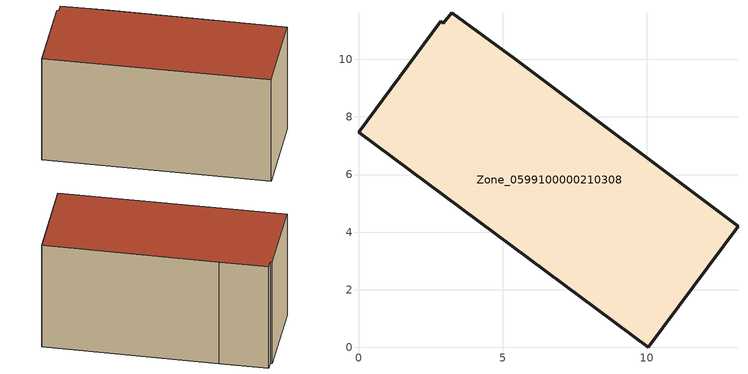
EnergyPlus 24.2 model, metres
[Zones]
Zone_0599100000210308
 floor ground (C_G): 0,7.46 2.86,11.32 2.95,11.25 3.23,11.62 5.42,10.01 13.17,4.2 10.06,0 z1.21
 wall outside (C_F): 0,7.46 10.06,0 13.17,4.2 5.42,10.01 3.23,11.62 2.95,11.25 2.86,11.32 0,7.46 z1.21:7.72
 roof outside (C_R): 2.86,11.32 0,7.46 10.06,0 13.17,4.2 5.42,10.01 3.23,11.62 2.95,11.25 z7.72
[BUILDING]
Pand.0599100000210308: North Axis=0; Terrain=City; Loads Convergence Tolerance Value=0.04; Temperature Convergence Tolerance Value=0.4; Solar Distribution=FullExterior; Maximum Number of Warmup Days=25; Minimum Number of Warmup Days=1
[Site:Location]
Rotterdam.The.Hague.AP_ZH_NLD Design_Conditions: Latitude=51.96; Longitude=4.45; Time Zone=1; Elevation=-4.5
[SITE:GROUNDTEMPERATURE:BUILDINGSURFACE]
18, 18, 18, 18, 18, 18, 18, 18, 18, 18, 18, 18
[MATERIAL] Thermal Absorptance=0.9; Solar Absorptance=0.7; Visible Absorptance=0.7
Name | Roughness | Thickness | Conductivity | Density | Specific Heat
G.TI.1975-1991 | MediumSmooth | 0.15 | 0.288461 | 540 | 1210
F.TI.1975-1991 | Rough | 0.3 | 0.230769 | 1920 | 840
R.TI.1975-1991 | MediumRough | 0.2 | 0.153846 | 1500 | 1000
[CONSTRUCTION]
C_G: G.TI.1975-1991
C_F: F.TI.1975-1991
C_R: R.TI.1975-1991
[ZONE]
Zone_0599100000210308: Type=1; Multiplier=1; Ceiling Height=Autocalculate; Volume=Autocalculate; Floor Area=autocalculate; Part of Total Floor Area=Yes
[ZONEINFILTRATION:DESIGNFLOWRATE]
Infil_Zone_0599100000210308: Zone or ZoneList or Space or SpaceList=Zone_0599100000210308; Schedule=AlwaysOn; Design Flow Rate Calculation Method=Flow/Area; Flow Rate per Floor Area=0.003; Constant Term Coefficient=1; Temperature Term Coefficient=0; Velocity Term Coefficient=0; Velocity Squared Term Coefficient=0
[HVACTEMPLATE:ZONE:IDEALLOADSAIRSYSTEM]
Zone_0599100000210308: Maximum Heating Supply Air Temperature=50; Minimum Cooling Supply Air Temperature=13; Maximum Heating Supply Air Humidity Ratio=0.0156; Minimum Cooling Supply Air Humidity Ratio=0.0077; Heating Limit=NoLimit; Cooling Limit=NoLimit; Dehumidification Control Type=ConstantSensibleHeatRatio; Cooling Sensible Heat Ratio=0.7; Dehumidification Setpoint=60; Humidification Control Type=None; Humidification Setpoint=30; Outdoor Air Method=None; Outdoor Air Flow Rate per Person=0.00944; Outdoor Air Flow Rate per Zone Floor Area=0; Outdoor Air Flow Rate per Zone=0; Demand Controlled Ventilation Type=None; Outdoor Air Economizer Type=NoEconomizer; Heat Recovery Type=None; Sensible Heat Recovery Effectiveness=0.7; Latent Heat Recovery Effectiveness=0.65
[ZONECONTROL:THERMOSTAT]
ThermostatControl_Zone_0599100000210308: Zone or ZoneList=Zone_0599100000210308; Control Type Schedule=DualSetpointControlType; Control 1=Thermostat_Zone_0599100000210308; Temperature Difference Between Cutout And Setpoint=0
[THERMOSTATSETPOINT:DUALSETPOINT]
Thermostat_Zone_0599100000210308: Heating Setpoint Temperature Schedule=HeatingSetpoint_Zone_0599100000210308; Cooling Setpoint Temperature Schedule=CoolingSetpoint_Zone_0599100000210308
[SCHEDULE:COMPACT]
HeatingSetpoint_Zone_0599100000210308: Through: 12/31, For: AllDays, Until: 24:00, 21
CoolingSetpoint_Zone_0599100000210308: Through: 12/31, For: AllDays, Until: 24:00, 24
DualSetpointControlType: Through: 12/31, For: AllDays, Until: 24:00, 4
AlwaysOn: Through: 12/31, For: AllDays, Until: 24:00, 1
